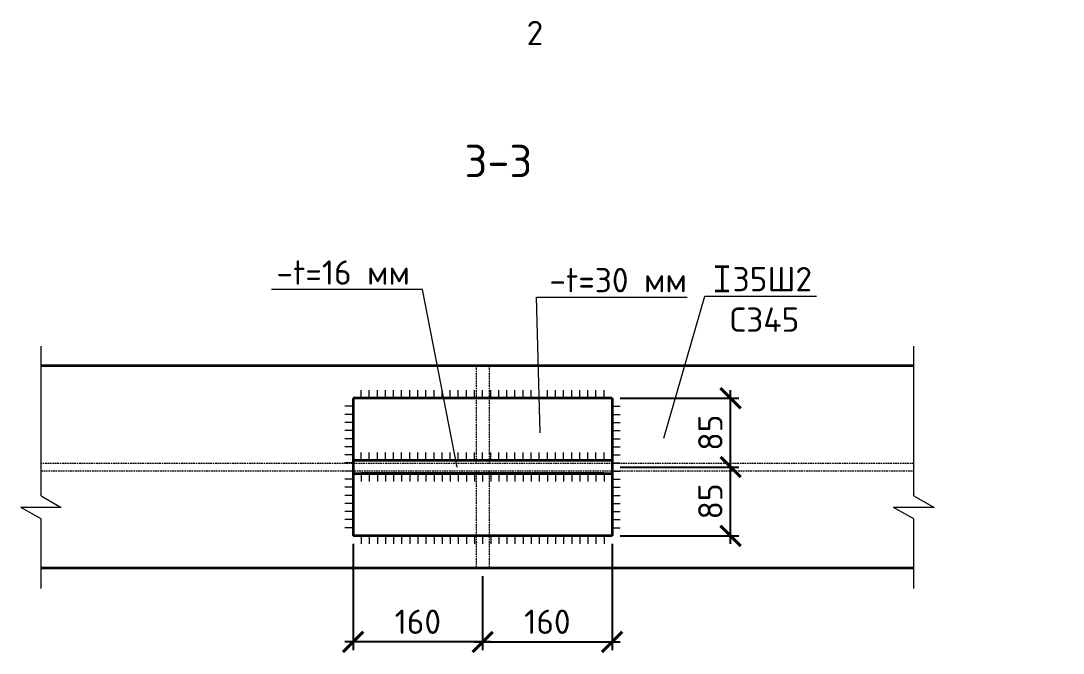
# Model space of a CAD drawing. Header units: millimetres. Extents: x -25910 to 49740, y -35080 to 0.
# Drawn here: x 17962 to 19250, y -13228 to -12447 of the extents above; entities that cross this region are included whole.
import ezdxf
from ezdxf import colors
from ezdxf.entities.mleader import LeaderData, LeaderLine
from ezdxf.math import Vec2, Vec3

# ---------------------------------------------------------------- set-up
doc = ezdxf.new("R2010")
doc.units = ezdxf.units.MM
doc.linetypes.add('JIS_02_2.0', pattern=[3, 2, -1])
for name, color, linetype, lineweight in [('НАДПИСИ', 11, 'Continuous', 13), ('ОСНОВНАЯ', 213, 'Continuous', 35), ('ШТРИХОВАЯ', 84, 'JIS_02_2.0', 13)]:
    doc.layers.add(name, color=color, linetype=linetype, lineweight=lineweight)
doc.styles.add('_ОСК', font='isocpeur.ttf', dxfattribs={"height": 3})
doc.styles.add('ОСК', font='isocpeur.ttf')
doc.dimstyles.new('_ОСК', dxfattribs={"dimscale": 25, "dimtxt": 3, "dimasz": 2.5, "dimexe": 1, "dimexo": 1, "dimgap": 1, "dimtad": 3, "dimdec": 0, "dimzin": 1, "dimdsep": 46, "dimtxsty": '_ОСК', "dimblk": 'ARCHTICK', "dimcen": 2, "dimdle": 1, "dimclrt": 256, "dimadec": 0, "dimazin": 0, "dimtfac": 1, "dimtdec": 0, "dimtmove": 1, "dimatfit": 3, "dimfxl": 1, "dimtvp": 2.25, "dimtfill": 1, "dimtolj": 1, "dimtzin": 1, "dimarcsym": 0})

# ---------------------------------------------------------------- blocks, each defined once
blk = doc.blocks.new('_ArchTick')
at = {"color": 0, "linetype": 'ByBlock', "const_width": 0.15}
blk.add_lwpolyline([(-0.5, -0.5), (0.5, 0.5)], dxfattribs=at)
blk = doc.blocks.new('*D452')
at = {"layer": 'Defpoints', "color": 0, "transparency": 16777216}
for p in [(18692.5, -12913.3), (18838.8, -12913.3), (18692.5, -12998.3)]:
    blk.add_point(p, dxfattribs=at)
at = {"layer": 'НАДПИСИ', "color": 0, "lineweight": -2, "transparency": 16777216}
for p, q in [((18838.8, -13008.3), (18838.8, -12903.3)), ((18702.5, -12913.3), (18848.8, -12913.3)), ((18702.5, -12998.3), (18848.8, -12998.3))]:
    blk.add_line(p, q, dxfattribs=at)
at = {"layer": 'НАДПИСИ', "color": 0, "lineweight": -2, "transparency": 16777216, "xscale": 25, "yscale": 25, "zscale": 25}
for p, rotation in [((18838.8, -12913.3), 90), ((18838.8, -12998.3), 270)]:
    blk.add_blockref('_ArchTick', p, dxfattribs=dict(at, rotation=rotation))
at = {"layer": 'НАДПИСИ', "transparency": 16777216, "insert": (18813.8, -12955.8), "char_height": 30, "attachment_point": 5, "rotation": 90, "style": '_ОСК', "bg_fill": 3, "box_fill_scale": 1.1, "bg_fill_color": 256, "bg_fill_true_color": 13158600, "bg_fill_transparency": 0}
blk.add_mtext('\\A1;85', dxfattribs=at)
blk = doc.blocks.new('*D453')
at = {"layer": 'Defpoints', "color": 0, "transparency": 16777216}
for p in [(18692.5, -12998.3), (18838.8, -12998.3), (18692.5, -13083.3)]:
    blk.add_point(p, dxfattribs=at)
at = {"layer": 'НАДПИСИ', "color": 0, "lineweight": -2, "transparency": 16777216}
for p, q in [((18838.8, -13093.3), (18838.8, -12988.3)), ((18702.5, -12998.3), (18848.8, -12998.3)), ((18702.5, -13083.3), (18848.8, -13083.3))]:
    blk.add_line(p, q, dxfattribs=at)
at = {"layer": 'НАДПИСИ', "color": 0, "lineweight": -2, "transparency": 16777216, "xscale": 25, "yscale": 25, "zscale": 25}
for p, rotation in [((18838.8, -12998.3), 90), ((18838.8, -13083.3), 270)]:
    blk.add_blockref('_ArchTick', p, dxfattribs=dict(at, rotation=rotation))
at = {"layer": 'НАДПИСИ', "transparency": 16777216, "insert": (18813.8, -13040.8), "char_height": 30, "attachment_point": 5, "rotation": 90, "style": '_ОСК', "bg_fill": 3, "box_fill_scale": 1.1, "bg_fill_color": 256, "bg_fill_true_color": 13158600, "bg_fill_transparency": 0}
blk.add_mtext('\\A1;85', dxfattribs=at)
blk = doc.blocks.new('*D454')
at = {"layer": 'Defpoints', "color": 0, "transparency": 16777216}
for p in [(18372.5, -13083.3), (18532.5, -13123.3), (18372.5, -13214.4)]:
    blk.add_point(p, dxfattribs=at)
at = {"layer": 'НАДПИСИ', "color": 0, "lineweight": -2, "transparency": 16777216}
for p, q in [((18372.5, -13093.3), (18372.5, -13224.4)), ((18532.5, -13133.3), (18532.5, -13224.4)), ((18542.5, -13214.4), (18362.5, -13214.4))]:
    blk.add_line(p, q, dxfattribs=at)
at = {"layer": 'НАДПИСИ', "color": 0, "lineweight": -2, "transparency": 16777216, "xscale": 25, "yscale": 25, "zscale": 25, "rotation": 180}
blk.add_blockref('_ArchTick', (18372.5, -13214.4), dxfattribs=at)
at = {"layer": 'НАДПИСИ', "color": 0, "lineweight": -2, "transparency": 16777216, "xscale": 25, "yscale": 25, "zscale": 25}
blk.add_blockref('_ArchTick', (18532.5, -13214.4), dxfattribs=at)
at = {"layer": 'НАДПИСИ', "transparency": 16777216, "insert": (18452.5, -13189.4), "char_height": 30, "attachment_point": 5, "style": '_ОСК', "bg_fill": 3, "box_fill_scale": 1.1, "bg_fill_color": 256, "bg_fill_true_color": 13158600, "bg_fill_transparency": 0}
blk.add_mtext('\\A1;160', dxfattribs=at)
blk = doc.blocks.new('*D455')
at = {"layer": 'Defpoints', "color": 0, "transparency": 16777216}
for p in [(18692.5, -13083.3), (18532.5, -13123.3), (18692.5, -13214.4)]:
    blk.add_point(p, dxfattribs=at)
at = {"layer": 'НАДПИСИ', "color": 0, "lineweight": -2, "transparency": 16777216}
for p, q in [((18692.5, -13093.3), (18692.5, -13224.4)), ((18532.5, -13133.3), (18532.5, -13224.4)), ((18522.5, -13214.4), (18702.5, -13214.4))]:
    blk.add_line(p, q, dxfattribs=at)
at = {"layer": 'НАДПИСИ', "color": 0, "lineweight": -2, "transparency": 16777216, "xscale": 25, "yscale": 25, "zscale": 25, "rotation": 180}
blk.add_blockref('_ArchTick', (18532.5, -13214.4), dxfattribs=at)
at = {"layer": 'НАДПИСИ', "color": 0, "lineweight": -2, "transparency": 16777216, "xscale": 25, "yscale": 25, "zscale": 25}
blk.add_blockref('_ArchTick', (18692.5, -13214.4), dxfattribs=at)
at = {"layer": 'НАДПИСИ', "transparency": 16777216, "insert": (18612.5, -13189.4), "char_height": 30, "attachment_point": 5, "style": '_ОСК', "bg_fill": 3, "box_fill_scale": 1.1, "bg_fill_color": 256, "bg_fill_true_color": 13158600, "bg_fill_transparency": 0}
blk.add_mtext('\\A1;160', dxfattribs=at)
blk = doc.blocks.new('_None')
blk = doc.blocks.new('A$C6A7E4B16')
at = {"layer": 'ОСНОВНАЯ'}
for p, q in [((0, 30), (16.7, 30)), ((8.4, 30), (8.4, 0)), ((0, 0), (16.7, 0))]:
    blk.add_line(p, q, dxfattribs=at)

msp = doc.modelspace()

# ---------------------------------------------------------------- linework, layer by layer
for p, q in [((18372.5, -12913.3), (18692.5, -12913.3)), ((18372.5, -13083.3), (18692.5, -13083.3))]:
    msp.add_line(p, q)
at = {"layer": 'НАДПИСИ'}
for p, q in [((17987.1, -13033.9), (17987.1, -12848.9)), ((19065.1, -13033.9), (19065.1, -12848.9)), ((18382.5, -12913.3), (18382.5, -12903.3)), ((18392.5, -12913.3), (18392.5, -12903.3)), ((18402.5, -12913.3), (18402.5, -12903.3)), ((18412.5, -12913.3), (18412.5, -12903.3)), ((18422.5, -12913.3), (18422.5, -12903.3)), ((18432.5, -12913.3), (18432.5, -12903.3)), ((18442.5, -12913.3), (18442.5, -12903.3)), ((18452.5, -12913.3), (18452.5, -12903.3)), ((18462.5, -12913.3), (18462.5, -12903.3)), ((18472.5, -12913.3), (18472.5, -12903.3)), ((18482.5, -12913.3), (18482.5, -12903.3)), ((18492.5, -12913.3), (18492.5, -12903.3)), ((18502.5, -12913.3), (18502.5, -12903.3)), ((18512.5, -12913.3), (18512.5, -12903.3)), ((18522.5, -12913.3), (18522.5, -12903.3)), ((18532.5, -12913.3), (18532.5, -12903.3)), ((18542.5, -12913.3), (18542.5, -12903.3)), ((18552.5, -12913.3), (18552.5, -12903.3)), ((18562.5, -12913.3), (18562.5, -12903.3)), ((18572.5, -12913.3), (18572.5, -12903.3)), ((18582.5, -12913.3), (18582.5, -12903.3)), ((18592.5, -12913.3), (18592.5, -12903.3)), ((18602.5, -12913.3), (18602.5, -12903.3)), ((18612.5, -12913.3), (18612.5, -12903.3)), ((18622.5, -12913.3), (18622.5, -12903.3)), ((18632.5, -12913.3), (18632.5, -12903.3)), ((18642.5, -12913.3), (18642.5, -12903.3)), ((18652.5, -12913.3), (18652.5, -12903.3)), ((18662.5, -12913.3), (18662.5, -12903.3)), ((18672.5, -12913.3), (18672.5, -12903.3)), ((18682.5, -12913.3), (18682.5, -12903.3)), ((18372.5, -12923.3), (18362.5, -12923.3)), ((18692.5, -12923.3), (18702.5, -12923.3)), ((18372.5, -12933.3), (18362.5, -12933.3)), ((18692.5, -12933.3), (18702.5, -12933.3)), ((18372.5, -12943.3), (18362.5, -12943.3)), ((18692.5, -12943.3), (18702.5, -12943.3)), ((18372.5, -12953.3), (18362.5, -12953.3)), ((18372.5, -12963.3), (18362.5, -12963.3)), ((18692.5, -12953.3), (18702.5, -12953.3)), ((18692.5, -12963.3), (18702.5, -12963.3)), ((18372.5, -12973.3), (18362.5, -12973.3)), ((18692.5, -12973.3), (18702.5, -12973.3)), ((18372.5, -12983.3), (18362.5, -12983.3)), ((18382.5, -12990.3), (18382.5, -12980.3)), ((18392.5, -12990.3), (18392.5, -12980.3)), ((18402.5, -12990.3), (18402.5, -12980.3)), ((18412.5, -12990.3), (18412.5, -12980.3)), ((18422.5, -12990.3), (18422.5, -12980.3)), ((18432.5, -12990.3), (18432.5, -12980.3)), ((18442.5, -12990.3), (18442.5, -12980.3)), ((18452.5, -12990.3), (18452.5, -12980.3)), ((18462.5, -12990.3), (18462.5, -12980.3)), ((18472.5, -12990.3), (18472.5, -12980.3)), ((18482.5, -12990.3), (18482.5, -12980.3)), ((18492.5, -12990.3), (18492.5, -12980.3)), ((18502.5, -12990.3), (18502.5, -12980.3)), ((18512.5, -12990.3), (18512.5, -12980.3)), ((18522.5, -12990.3), (18522.5, -12980.3)), ((18532.5, -12990.3), (18532.5, -12980.3)), ((18542.5, -12990.3), (18542.5, -12980.3)), ((18552.5, -12990.3), (18552.5, -12980.3)), ((18562.5, -12990.3), (18562.5, -12980.3)), ((18572.5, -12990.3), (18572.5, -12980.3)), ((18582.5, -12990.3), (18582.5, -12980.3)), ((18592.5, -12990.3), (18592.5, -12980.3)), ((18602.5, -12990.3), (18602.5, -12980.3)), ((18612.5, -12990.3), (18612.5, -12980.3)), ((18622.5, -12990.3), (18622.5, -12980.3)), ((18632.5, -12990.3), (18632.5, -12980.3)), ((18642.5, -12990.3), (18642.5, -12980.3)), ((18652.5, -12990.3), (18652.5, -12980.3)), ((18662.5, -12990.3), (18662.5, -12980.3)), ((18672.5, -12990.3), (18672.5, -12980.3)), ((18682.5, -12990.3), (18682.5, -12980.3)), ((18692.5, -12983.3), (18702.5, -12983.3)), ((18372.5, -12993.3), (18362.5, -12993.3)), ((18692.5, -12993.3), (18702.5, -12993.3)), ((18372.5, -13003.3), (18362.5, -13003.3)), ((18372.5, -13013.3), (18362.5, -13013.3)), ((18382.5, -13006.3), (18382.5, -13016.3)), ((18392.5, -13006.3), (18392.5, -13016.3)), ((18402.5, -13006.3), (18402.5, -13016.3)), ((18412.5, -13006.3), (18412.5, -13016.3)), ((18422.5, -13006.3), (18422.5, -13016.3)), ((18432.5, -13006.3), (18432.5, -13016.3)), ((18442.5, -13006.3), (18442.5, -13016.3)), ((18452.5, -13006.3), (18452.5, -13016.3)), ((18462.5, -13006.3), (18462.5, -13016.3)), ((18472.5, -13006.3), (18472.5, -13016.3)), ((18482.5, -13006.3), (18482.5, -13016.3)), ((18492.5, -13006.3), (18492.5, -13016.3)), ((18502.5, -13006.3), (18502.5, -13016.3)), ((18512.5, -13006.3), (18512.5, -13016.3)), ((18522.5, -13006.3), (18522.5, -13016.3)), ((18532.5, -13006.3), (18532.5, -13016.3)), ((18542.5, -13006.3), (18542.5, -13016.3)), ((18552.5, -13006.3), (18552.5, -13016.3)), ((18562.5, -13006.3), (18562.5, -13016.3)), ((18572.5, -13006.3), (18572.5, -13016.3)), ((18582.5, -13006.3), (18582.5, -13016.3)), ((18592.5, -13006.3), (18592.5, -13016.3)), ((18602.5, -13006.3), (18602.5, -13016.3)), ((18612.5, -13006.3), (18612.5, -13016.3)), ((18622.5, -13006.3), (18622.5, -13016.3)), ((18632.5, -13006.3), (18632.5, -13016.3)), ((18642.5, -13006.3), (18642.5, -13016.3)), ((18652.5, -13006.3), (18652.5, -13016.3)), ((18662.5, -13006.3), (18662.5, -13016.3)), ((18672.5, -13006.3), (18672.5, -13016.3)), ((18682.5, -13006.3), (18682.5, -13016.3)), ((18692.5, -13003.3), (18702.5, -13003.3)), ((18692.5, -13013.3), (18702.5, -13013.3)), ((18372.5, -13023.3), (18362.5, -13023.3)), ((18692.5, -13023.3), (18702.5, -13023.3)), ((17987.1, -13033.9), (18012.1, -13048.2)), ((18372.5, -13033.3), (18362.5, -13033.3)), ((18692.5, -13033.3), (18702.5, -13033.3)), ((19065.1, -13033.9), (19090.1, -13048.2)), ((18012.1, -13048.2), (17962.1, -13048.2)), ((17987.1, -13062.4), (17962.1, -13048.2)), ((18372.5, -13043.3), (18362.5, -13043.3)), ((18372.5, -13053.3), (18362.5, -13053.3)), ((18692.5, -13043.3), (18702.5, -13043.3)), ((18692.5, -13053.3), (18702.5, -13053.3)), ((19090.1, -13048.2), (19040.1, -13048.2)), ((19065.1, -13062.4), (19040.1, -13048.2)), ((17987.1, -13148.3), (17987.1, -13062.4)), ((18372.5, -13063.3), (18362.5, -13063.3)), ((18692.5, -13063.3), (18702.5, -13063.3)), ((19065.1, -13148.3), (19065.1, -13062.4)), ((18372.5, -13073.3), (18362.5, -13073.3)), ((18692.5, -13073.3), (18702.5, -13073.3)), ((18382.5, -13083.3), (18382.5, -13093.3)), ((18392.5, -13083.3), (18392.5, -13093.3)), ((18402.5, -13083.3), (18402.5, -13093.3)), ((18412.5, -13083.3), (18412.5, -13093.3)), ((18422.5, -13083.3), (18422.5, -13093.3)), ((18432.5, -13083.3), (18432.5, -13093.3)), ((18442.5, -13083.3), (18442.5, -13093.3)), ((18452.5, -13083.3), (18452.5, -13093.3)), ((18462.5, -13083.3), (18462.5, -13093.3)), ((18472.5, -13083.3), (18472.5, -13093.3)), ((18482.5, -13083.3), (18482.5, -13093.3)), ((18492.5, -13083.3), (18492.5, -13093.3)), ((18502.5, -13083.3), (18502.5, -13093.3)), ((18512.5, -13083.3), (18512.5, -13093.3)), ((18522.5, -13083.3), (18522.5, -13093.3)), ((18532.5, -13083.3), (18532.5, -13093.3)), ((18542.5, -13083.3), (18542.5, -13093.3)), ((18552.5, -13083.3), (18552.5, -13093.3)), ((18562.5, -13083.3), (18562.5, -13093.3)), ((18572.5, -13083.3), (18572.5, -13093.3)), ((18582.5, -13083.3), (18582.5, -13093.3)), ((18592.5, -13083.3), (18592.5, -13093.3)), ((18602.5, -13083.3), (18602.5, -13093.3)), ((18612.5, -13083.3), (18612.5, -13093.3)), ((18622.5, -13083.3), (18622.5, -13093.3)), ((18632.5, -13083.3), (18632.5, -13093.3)), ((18642.5, -13083.3), (18642.5, -13093.3)), ((18652.5, -13083.3), (18652.5, -13093.3)), ((18662.5, -13083.3), (18662.5, -13093.3)), ((18672.5, -13083.3), (18672.5, -13093.3)), ((18682.5, -13083.3), (18682.5, -13093.3))]:
    msp.add_line(p, q, dxfattribs=at)
at = {"layer": 'ОСНОВНАЯ'}
for p, q in [((19065.1, -12873.3), (17987.1, -12873.3)), ((18372.5, -12913.3), (18372.5, -13083.3)), ((18692.5, -12913.3), (18372.5, -12913.3)), ((18692.5, -12913.3), (18692.5, -13083.3)), ((18692.5, -12913.3), (18692.5, -13083.3)), ((18692.5, -12990.3), (18372.5, -12990.3)), ((18682.5, -12990.3), (18382.5, -12990.3)), ((18372.5, -13006.3), (18692.5, -13006.3)), ((18682.5, -13006.3), (18382.5, -13006.3)), ((18692.5, -13083.3), (18372.5, -13083.3)), ((19065.1, -13123.3), (17987.1, -13123.3))]:
    msp.add_line(p, q, dxfattribs=at)
at = {"layer": 'ШТРИХОВАЯ'}
for p, q in [((18524.5, -12873.3), (18524.5, -12993.8)), ((18540.5, -12873.3), (18540.5, -12993.8)), ((19065.1, -12993.8), (17987.1, -12993.8)), ((17987.1, -13002.8), (19065.1, -13002.8)), ((18524.5, -13002.8), (18524.5, -13123.3)), ((18540.5, -13002.8), (18540.5, -13123.3))]:
    msp.add_line(p, q, dxfattribs=at)

# ---------------------------------------------------------------- block references
msp.add_blockref('A$C6A7E4B16', (18819.9, -12780.6))

# ---------------------------------------------------------------- texts
at = {"layer": 'НАДПИСИ', "style": 'ОСК'}
for s, insert, char_height, width, attachment_point in [('2', (18607.4, -12447.1), 30, 74.751, 3), ('3-3', (18510.2, -12600.2), 40, 41.225, 1)]:
    msp.add_mtext(s, dxfattribs=dict(at, insert=insert, char_height=char_height, width=width, attachment_point=attachment_point))

# ---------------------------------------------------------------- leaders
at = {"layer": 'НАДПИСИ'}
ml = msp.add_multileader_mtext('Standard', dxfattribs=at)
ml.set_content('отв. %%C23\\P(4 шт.)', color=256, style='ОСК')
ml.set_leader_properties(color=256, linetype='ByLayer', lineweight=-1)
ml.set_arrow_properties(name='NONE')
ml.build(insert=Vec2(0, 0))
ml.multileader.update_dxf_attribs({"has_dogleg": 0, "text_left_attachment_type": 6, "text_right_attachment_type": 6, "dogleg_length": 0, "arrow_head_size": 15, "scale": 10})
ctx = ml.context
ctx.base_point, ctx.scale, ctx.char_height, ctx.arrow_head_size, ctx.landing_gap_size, ctx.plane_origin = Vec3(20060.7, -12724.3), 10, 30, 15, 20, Vec3(20070, -13697.8)
ctx.left_attachment, ctx.right_attachment, ctx.text_align_type = 6, 6, 1
notes = []
notes.append((ctx, [(1, (1, 1, 0), (20060.7, -12724.3), (1, 0), 0, [(0, [(19900.3, -13092.4), (19900.3, -12922.4)], 0, [])])]))
ctx.mtext.insert, ctx.mtext.width, ctx.mtext.alignment, ctx.mtext.flow_direction = Vec3(20160.2, -12688.3), 205.412, 2, 5
ml = msp.add_multileader_mtext('Standard', dxfattribs=at)
ml.set_content('-t=16 мм', color=256, style='ОСК')
ml.set_leader_properties(color=256, linetype='ByLayer', lineweight=-1)
ml.set_arrow_properties(name='NONE')
ml.build(insert=Vec2(0, 0))
ml.multileader.update_dxf_attribs({"has_dogleg": 0, "text_left_attachment_type": 6, "text_right_attachment_type": 6, "dogleg_length": 0, "arrow_head_size": 15, "scale": 10})
ctx = ml.context
ctx.base_point, ctx.scale, ctx.char_height, ctx.arrow_head_size, ctx.landing_gap_size, ctx.plane_origin = Vec3(18262.3, -12779), 10, 30, 15, 20, Vec3(18174.7, -13759.4)
ctx.left_attachment, ctx.right_attachment, ctx.text_align_type = 6, 6, 1
notes.append((ctx, [(0, (1, 1, 0), (18458.3, -12779), (-1, 0), 0, [(3, [(18500.9, -12998.4)], 0, [])])]))
ctx.mtext.insert, ctx.mtext.alignment, ctx.mtext.flow_direction = Vec3(18360.3, -12743), 2, 5
for ctx, leaders in notes:
    for number, flags, end, landing, length, lines in leaders:
        leader = LeaderData()
        leader.index, (leader.has_last_leader_line, leader.has_dogleg_vector, leader.attachment_direction) = number, flags
        leader.last_leader_point, leader.dogleg_vector, leader.dogleg_length = Vec3(end), Vec3(landing), length
        for number, points, colour, breaks in lines:
            line = LeaderLine()
            line.index, line.vertices, line.color, line.breaks = number, Vec3.list(points), colors.encode_raw_color(colour), breaks
            leader.lines.append(line)
        ctx.leaders.append(leader)

# ---------------------------------------------------------------- next in the draw order: dimensions: what is measured, and where the dimension line sits
for base, p1, p2, angle, picture, middle in [((18838.8, -12913.3), (18692.5, -12998.3), (18692.5, -12913.3), 90, '*D452', (18813.8, -12955.8)), ((18372.5, -13214.4), (18532.5, -13123.3), (18372.5, -13083.3), 180, '*D454', (18452.5, -13189.4))]:
    dim = msp.add_linear_dim(base=base, p1=p1, p2=p2, angle=angle, dimstyle='_ОСК', dxfattribs=at)
    dim.commit()
    dim.dimension.update_dxf_attribs({"geometry": picture, "text_midpoint": middle})

# ---------------------------------------------------------------- next in the draw order: dimensions: what is measured, and where the dimension line sits
dim = msp.add_linear_dim(base=(18838.8, -12998.3), p1=(18692.5, -13083.3), p2=(18692.5, -12998.3), angle=90, dimstyle='_ОСК', dxfattribs=at)
dim.commit()
dim.dimension.update_dxf_attribs({"geometry": '*D453', "text_midpoint": (18813.8, -13040.8)})

# ---------------------------------------------------------------- next in the draw order: leaders
ml = msp.add_multileader_mtext('Standard', dxfattribs=at)
ml.set_content('-t=30 мм', color=256, style='ОСК')
ml.set_leader_properties(color=256, linetype='ByLayer', lineweight=-1)
ml.set_arrow_properties(name='NONE')
ml.build(insert=Vec2(0, 0))
ml.multileader.update_dxf_attribs({"has_dogleg": 0, "text_left_attachment_type": 6, "text_right_attachment_type": 6, "dogleg_length": 0, "arrow_head_size": 15, "scale": 10})
ctx = ml.context
ctx.base_point, ctx.scale, ctx.char_height, ctx.arrow_head_size, ctx.landing_gap_size, ctx.plane_origin = Vec3(18598.9, -12788.4), 10, 30, 15, 20, Vec3(18636.1, -13730.7)
ctx.left_attachment, ctx.right_attachment, ctx.text_align_type = 6, 6, 1
notes = []
notes.append((ctx, [(1, (1, 1, 0), (18598.9, -12788.4), (1, 0), 0, [(3, [(18603.5, -12955.9)], 0, [])])]))
ctx.mtext.insert, ctx.mtext.alignment, ctx.mtext.flow_direction = Vec3(18699.9, -12752.4), 2, 5
ml = msp.add_multileader_mtext('Standard', dxfattribs=at)
ml.set_content(' 35Ш2\\PС345', color=256, style='ОСК')
ml.set_leader_properties(color=256, linetype='ByLayer', lineweight=-1)
ml.set_arrow_properties(name='NONE')
ml.build(insert=Vec2(0, 0))
ml.multileader.update_dxf_attribs({"has_dogleg": 0, "text_left_attachment_type": 6, "text_right_attachment_type": 6, "dogleg_length": 0, "arrow_head_size": 15, "scale": 10})
ctx = ml.context
ctx.base_point, ctx.scale, ctx.char_height, ctx.arrow_head_size, ctx.landing_gap_size, ctx.plane_origin = Vec3(18806.8, -12787.2), 10, 30, 15, 20, Vec3(18818.2, -13729.5)
ctx.left_attachment, ctx.right_attachment, ctx.text_align_type = 6, 6, 1
notes.append((ctx, [(1, (1, 1, 0), (18806.8, -12787.2), (1, 0), 0, [(3, [(18756.5, -12962.8)], 0, [])])]))
ctx.mtext.insert, ctx.mtext.alignment, ctx.mtext.flow_direction = Vec3(18880.8, -12751.2), 2, 5
for ctx, leaders in notes:
    for number, flags, end, landing, length, lines in leaders:
        leader = LeaderData()
        leader.index, (leader.has_last_leader_line, leader.has_dogleg_vector, leader.attachment_direction) = number, flags
        leader.last_leader_point, leader.dogleg_vector, leader.dogleg_length = Vec3(end), Vec3(landing), length
        for number, points, colour, breaks in lines:
            line = LeaderLine()
            line.index, line.vertices, line.color, line.breaks = number, Vec3.list(points), colors.encode_raw_color(colour), breaks
            leader.lines.append(line)
        ctx.leaders.append(leader)

# ---------------------------------------------------------------- next in the draw order: dimensions: what is measured, and where the dimension line sits
dim = msp.add_linear_dim(base=(18692.5, -13214.4), p1=(18532.5, -13123.3), p2=(18692.5, -13083.3), dimstyle='_ОСК', dxfattribs=at)
dim.commit()
dim.dimension.update_dxf_attribs({"geometry": '*D455', "text_midpoint": (18612.5, -13189.4)})

doc.saveas('drawing.dxf')
